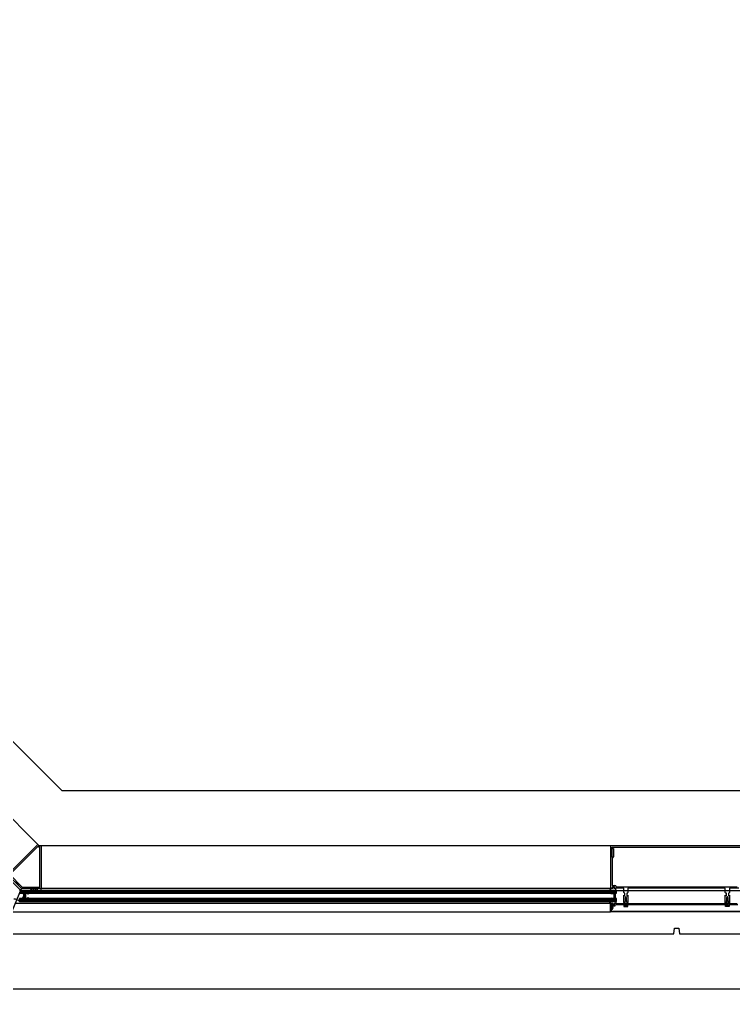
# Model space of a CAD drawing. Header units: inches. Extents: x -71 to 4528, y -885 to 4524.
# Drawn here: x 3720.2 to 3785.2, y 1073.8 to 1163.1 of the extents above; entities that cross this region are included whole.
import ezdxf

# ---------------------------------------------------------------- set-up
doc = ezdxf.new("R2010")
doc.units = ezdxf.units.IN
doc.header["$LTSCALE"] = 96
doc.header["$MEASUREMENT"] = 0
doc.layers.add('A-Glaz-Exst', color=53, linetype='Continuous')
doc.layers.add('A-Wall-Bldg', color=235, linetype='Continuous')
doc.layers.add('Viewport', color=14, linetype='Continuous', plot=False)

msp = doc.modelspace()

# ---------------------------------------------------------------- linework, layer by layer
at = {"layer": 'A-Glaz-Exst'}
for p, q in [((3722.03, 1087.989), (3689.103, 1120.916)), ((3720.424, 1084.113), (3686.363, 1118.176)), ((3719.161, 1085.378), (3721.901, 1088.118)), ((3721.901, 1087.941), (3719.337, 1085.378)), ((3721.901, 1088.118), (3722.03, 1087.989)), ((3721.978, 1087.864), (3721.901, 1087.941)), ((3722.087, 1087.864), (3721.978, 1087.864)), ((3773.993, 1087.989), (3722.03, 1087.989)), ((3722.03, 1087.989), (3722.212, 1087.989)), ((3722.087, 1084.238), (3722.087, 1087.864)), ((3722.212, 1087.989), (3722.212, 1084.113)), ((3785.993, 1087.989), (3773.993, 1087.989)), ((3773.993, 1087.989), (3773.993, 1086.989)), ((3774.118, 1087.052), (3774.118, 1087.864)), ((3774.118, 1087.864), (3785.868, 1087.864)), ((3774.118, 1086.997), (3774.118, 1087.686)), ((3774.18, 1087.747), (3774.243, 1087.747)), ((3774.243, 1087.747), (3774.243, 1086.997)), ((3773.993, 1086.997), (3774.118, 1086.997)), ((3773.993, 1086.997), (3773.993, 1084.127)), ((3773.993, 1086.989), (3774.056, 1086.989)), ((3774.118, 1086.826), (3774.118, 1084.393)), ((3719.337, 1085.378), (3720.476, 1084.238)), ((3718.716, 1079.989), (3720.424, 1084.113)), ((3720.424, 1084.113), (3719.826, 1084.713)), ((3721.272, 1084.113), (3720.424, 1084.113)), ((3720.476, 1084.238), (3722.087, 1084.238)), ((3773.991, 1084.113), (3721.118, 1084.113)), ((3721.272, 1084.052), (3721.272, 1084.113)), ((3721.372, 1084.052), (3721.272, 1084.052)), ((3721.272, 1084.02), (3721.272, 1084.021)), ((3721.303, 1084.051), (3721.372, 1084.051)), ((3721.372, 1083.988), (3721.303, 1083.988)), ((3721.372, 1084.051), (3721.372, 1084.113)), ((3721.372, 1084.113), (3721.465, 1084.113)), ((3722.212, 1084.113), (3721.372, 1084.113)), ((3721.372, 1084.113), (3721.372, 1084.052)), ((3721.372, 1083.935), (3721.372, 1083.988)), ((3721.465, 1084.113), (3721.465, 1084.051)), ((3721.465, 1084.051), (3721.558, 1084.051)), ((3721.558, 1083.988), (3721.465, 1083.988)), ((3721.465, 1083.988), (3721.465, 1083.935)), ((3721.558, 1084.051), (3721.558, 1084.113)), ((3721.558, 1084.113), (3721.651, 1084.113)), ((3721.558, 1083.935), (3721.558, 1083.988)), ((3721.651, 1084.113), (3721.651, 1084.051)), ((3721.651, 1084.051), (3721.744, 1084.051)), ((3721.744, 1083.988), (3721.651, 1083.988)), ((3721.651, 1083.988), (3721.651, 1083.935)), ((3721.744, 1084.051), (3721.744, 1084.113)), ((3721.744, 1084.113), (3721.837, 1084.113)), ((3721.744, 1083.935), (3721.744, 1083.988)), ((3721.837, 1084.113), (3721.837, 1083.935)), ((3773.994, 1084.119), (3773.899, 1083.939)), ((3774.161, 1084.127), (3773.993, 1084.127)), ((3774.158, 1084.119), (3773.994, 1084.119)), ((3774.118, 1084.393), (3774.368, 1084.393)), ((3774.25, 1084.244), (3774.159, 1084.196)), ((3774.159, 1084.196), (3774.163, 1084.181)), ((3774.323, 1084.268), (3774.163, 1084.268)), ((3774.163, 1084.181), (3774.219, 1084.196)), ((3774.219, 1084.196), (3774.219, 1084.181)), ((3774.342, 1084.196), (3774.25, 1084.244)), ((3774.282, 1084.181), (3774.282, 1084.196)), ((3774.282, 1084.196), (3774.338, 1084.181)), ((3775.191, 1084.127), (3774.325, 1084.127)), ((3774.338, 1084.181), (3774.342, 1084.196)), ((3774.469, 1084.119), (3774.344, 1084.119)), ((3774.469, 1083.939), (3774.469, 1084.119)), ((3774.493, 1084.268), (3774.493, 1084.252)), ((3774.493, 1084.252), (3785.493, 1084.252)), ((3775.191, 1083.751), (3775.191, 1084.127)), ((3784.42, 1084.127), (3775.565, 1084.127)), ((3775.565, 1084.127), (3775.565, 1083.751)), ((3784.42, 1083.751), (3784.42, 1084.127)), ((3785.661, 1084.127), (3784.794, 1084.127)), ((3784.794, 1084.127), (3784.794, 1083.751)), ((3720.256, 1083.641), (3720.24, 1083.623)), ((3720.242, 1083.215), (3720.258, 1083.204)), ((3774.536, 1083.935), (3720.243, 1083.935)), ((3720.243, 1083.685), (3774.536, 1083.685)), ((3774.536, 1083.185), (3720.243, 1083.185)), ((3720.243, 1082.935), (3720.243, 1083.185)), ((3720.274, 1083.656), (3720.256, 1083.641)), ((3720.258, 1083.204), (3720.275, 1083.195)), ((3720.292, 1083.671), (3720.274, 1083.656)), ((3720.275, 1083.195), (3720.293, 1083.189)), ((3720.31, 1083.684), (3720.292, 1083.671)), ((3720.293, 1083.189), (3720.312, 1083.185)), ((3720.305, 1083.87), (3774.477, 1083.87)), ((3720.305, 1083.809), (3774.477, 1083.809)), ((3720.305, 1083.747), (3774.477, 1083.746)), ((3720.305, 1083.12), (3774.477, 1083.12)), ((3720.33, 1083.694), (3720.31, 1083.684)), ((3720.312, 1083.185), (3720.332, 1083.183)), ((3720.35, 1083.703), (3720.33, 1083.694)), ((3720.332, 1083.183), (3720.352, 1083.182)), ((3720.37, 1083.71), (3720.35, 1083.703)), ((3720.352, 1083.182), (3720.373, 1083.184)), ((3720.39, 1083.715), (3720.37, 1083.71)), ((3720.373, 1083.184), (3720.392, 1083.188)), ((3720.411, 1083.718), (3720.39, 1083.715)), ((3720.392, 1083.188), (3720.413, 1083.193)), ((3720.431, 1083.719), (3720.411, 1083.718)), ((3720.413, 1083.193), (3720.433, 1083.201)), ((3720.451, 1083.718), (3720.431, 1083.719)), ((3720.433, 1083.201), (3720.453, 1083.211)), ((3720.47, 1083.714), (3720.451, 1083.718)), ((3720.453, 1083.211), (3720.471, 1083.224)), ((3720.489, 1083.709), (3720.47, 1083.714)), ((3720.471, 1083.224), (3720.49, 1083.236)), ((3720.506, 1083.701), (3720.489, 1083.709)), ((3720.49, 1083.236), (3720.508, 1083.252)), ((3720.523, 1083.691), (3720.506, 1083.701)), ((3720.508, 1083.252), (3720.525, 1083.269)), ((3720.539, 1083.68), (3720.523, 1083.691)), ((3720.525, 1083.269), (3720.541, 1083.287)), ((3720.553, 1083.667), (3720.539, 1083.68)), ((3720.541, 1083.287), (3720.555, 1083.307)), ((3720.553, 1083.685), (3720.553, 1083.935)), ((3720.567, 1083.652), (3720.553, 1083.667)), ((3720.555, 1083.307), (3720.568, 1083.327)), ((3720.579, 1083.636), (3720.567, 1083.652)), ((3720.568, 1083.327), (3720.58, 1083.349)), ((3720.589, 1083.618), (3720.579, 1083.636)), ((3720.58, 1083.349), (3720.589, 1083.371)), ((3720.598, 1083.599), (3720.589, 1083.618)), ((3720.589, 1083.371), (3720.598, 1083.394)), ((3720.605, 1083.578), (3720.598, 1083.599)), ((3720.598, 1083.394), (3720.605, 1083.417)), ((3720.61, 1083.557), (3720.605, 1083.578)), ((3720.605, 1083.417), (3720.611, 1083.441)), ((3720.614, 1083.534), (3720.61, 1083.557)), ((3720.611, 1083.441), (3720.614, 1083.465)), ((3720.616, 1083.512), (3720.614, 1083.534)), ((3720.614, 1083.465), (3720.616, 1083.488)), ((3720.616, 1083.488), (3720.616, 1083.512)), ((3720.652, 1083.186), (3720.652, 1083.685)), ((3720.652, 1083.685), (3721.013, 1083.685)), ((3721.013, 1083.186), (3720.652, 1083.186)), ((3720.725, 1083.623), (3720.725, 1083.247)), ((3720.966, 1083.657), (3720.76, 1083.657)), ((3720.76, 1083.212), (3720.966, 1083.212)), ((3720.788, 1083.598), (3720.788, 1083.272)), ((3721.001, 1083.597), (3721.001, 1083.623)), ((3721.013, 1083.597), (3721.001, 1083.597)), ((3721.001, 1083.247), (3721.001, 1083.273)), ((3721.001, 1083.273), (3721.013, 1083.273)), ((3721.013, 1083.685), (3721.013, 1083.623)), ((3721.013, 1083.623), (3721.013, 1083.597)), ((3721.013, 1083.273), (3721.013, 1083.247)), ((3721.013, 1083.247), (3721.013, 1083.186)), ((3721.465, 1083.935), (3721.372, 1083.935)), ((3721.651, 1083.935), (3721.558, 1083.935)), ((3721.837, 1083.935), (3721.744, 1083.935)), ((3773.899, 1083.939), (3774.469, 1083.939)), ((3774.431, 1083.685), (3774.07, 1083.685)), ((3774.07, 1083.685), (3774.07, 1083.622)), ((3774.07, 1083.622), (3774.07, 1083.596)), ((3774.07, 1083.596), (3774.082, 1083.596)), ((3774.082, 1083.272), (3774.07, 1083.272)), ((3774.07, 1083.272), (3774.07, 1083.247)), ((3774.07, 1083.247), (3774.07, 1083.185)), ((3774.07, 1083.185), (3774.431, 1083.185)), ((3774.082, 1083.596), (3774.082, 1083.622)), ((3774.082, 1083.247), (3774.082, 1083.272)), ((3774.117, 1083.657), (3774.323, 1083.657)), ((3774.323, 1083.212), (3774.117, 1083.212)), ((3774.295, 1083.598), (3774.295, 1083.271)), ((3774.358, 1083.622), (3774.358, 1083.247)), ((3774.431, 1083.185), (3774.431, 1083.685)), ((3774.536, 1083.685), (3774.536, 1083.935)), ((3774.536, 1082.935), (3774.536, 1083.185)), ((3775.191, 1082.842), (3775.191, 1083.502)), ((3775.191, 1083.502), (3775.284, 1083.448)), ((3775.284, 1083.689), (3775.252, 1083.689)), ((3775.284, 1083.448), (3775.284, 1083.689)), ((3775.365, 1083.081), (3775.303, 1082.984)), ((3775.377, 1083.377), (3775.308, 1083.256)), ((3775.308, 1083.256), (3775.308, 1082.936)), ((3775.448, 1083.256), (3775.377, 1083.377)), ((3775.453, 1082.984), (3775.39, 1083.081)), ((3775.448, 1082.936), (3775.448, 1083.256)), ((3775.502, 1083.689), (3775.472, 1083.689)), ((3775.472, 1083.689), (3775.472, 1083.448)), ((3775.472, 1083.448), (3775.565, 1083.502)), ((3775.565, 1083.502), (3775.565, 1082.842)), ((3784.42, 1082.842), (3784.42, 1083.502)), ((3784.42, 1083.502), (3784.514, 1083.448)), ((3784.514, 1083.689), (3784.483, 1083.689)), ((3784.514, 1083.448), (3784.514, 1083.689)), ((3784.533, 1082.984), (3784.595, 1083.081)), ((3784.608, 1083.377), (3784.538, 1083.256)), ((3784.538, 1083.256), (3784.538, 1082.936)), ((3784.678, 1083.256), (3784.608, 1083.377)), ((3784.621, 1083.081), (3784.683, 1082.984)), ((3784.678, 1082.936), (3784.678, 1083.256)), ((3784.733, 1083.689), (3784.702, 1083.689)), ((3784.702, 1083.689), (3784.702, 1083.448)), ((3784.702, 1083.448), (3784.794, 1083.502)), ((3784.794, 1083.502), (3784.794, 1082.842)), ((3774.182, 1082.747), (3719.859, 1082.747)), ((3720.243, 1082.935), (3774.536, 1082.935)), ((3720.305, 1083.059), (3774.477, 1083.059)), ((3720.305, 1082.997), (3774.477, 1082.996)), ((3773.994, 1082.752), (3773.899, 1082.939)), ((3773.899, 1082.939), (3774.469, 1082.939)), ((3773.993, 1082.739), (3774.024, 1082.739)), ((3773.993, 1081.989), (3773.993, 1082.739)), ((3774.158, 1082.752), (3773.994, 1082.752)), ((3774.024, 1082.739), (3774.092, 1082.484)), ((3774.036, 1082.706), (3774.069, 1082.739)), ((3774.095, 1082.484), (3774.036, 1082.706)), ((3774.092, 1082.484), (3774.042, 1082.471)), ((3774.042, 1082.471), (3774.042, 1082.257)), ((3774.042, 1082.257), (3774.143, 1082.257)), ((3774.143, 1082.207), (3774.042, 1082.207)), ((3774.042, 1082.207), (3774.042, 1082.052)), ((3774.046, 1082.471), (3774.095, 1082.484)), ((3774.126, 1082.307), (3774.046, 1082.471)), ((3774.069, 1082.739), (3774.084, 1082.739)), ((3774.084, 1082.739), (3774.116, 1082.708)), ((3774.116, 1082.708), (3774.147, 1082.739)), ((3774.207, 1082.307), (3774.126, 1082.307)), ((3774.147, 1082.739), (3774.159, 1082.739)), ((3774.159, 1082.675), (3774.163, 1082.69)), ((3774.25, 1082.627), (3774.159, 1082.675)), ((3774.161, 1082.6), (3774.321, 1082.6)), ((3774.163, 1082.69), (3774.219, 1082.675)), ((3774.173, 1082.429), (3774.207, 1082.307)), ((3774.219, 1082.675), (3774.219, 1082.69)), ((3774.364, 1082.507), (3774.233, 1082.507)), ((3774.342, 1082.675), (3774.25, 1082.627)), ((3774.282, 1082.69), (3774.282, 1082.675)), ((3774.282, 1082.675), (3774.338, 1082.69)), ((3774.323, 1082.739), (3774.334, 1082.739)), ((3774.334, 1082.739), (3774.366, 1082.708)), ((3774.338, 1082.69), (3774.342, 1082.675)), ((3774.469, 1082.752), (3774.344, 1082.752)), ((3774.366, 1082.708), (3774.397, 1082.739)), ((3774.397, 1082.739), (3774.413, 1082.739)), ((3774.413, 1082.739), (3774.444, 1082.708)), ((3775.209, 1082.614), (3774.424, 1082.614)), ((3774.444, 1082.708), (3774.474, 1082.739)), ((3774.469, 1082.939), (3774.469, 1082.752)), ((3774.474, 1082.739), (3775.209, 1082.739)), ((3775.172, 1082.616), (3775.172, 1082.58)), ((3775.583, 1082.616), (3775.172, 1082.616)), ((3775.172, 1082.58), (3775.583, 1082.58)), ((3775.185, 1082.853), (3775.185, 1082.744)), ((3775.185, 1082.744), (3775.337, 1082.744)), ((3775.214, 1082.842), (3775.191, 1082.842)), ((3775.206, 1082.58), (3775.206, 1082.472)), ((3775.206, 1082.472), (3775.549, 1082.472)), ((3775.241, 1082.646), (3775.209, 1082.614)), ((3775.225, 1082.835), (3775.218, 1082.835)), ((3775.272, 1082.614), (3775.241, 1082.646)), ((3775.272, 1082.739), (3784.709, 1082.739)), ((3784.709, 1082.614), (3775.272, 1082.614)), ((3775.292, 1082.472), (3775.292, 1082.58)), ((3775.303, 1082.984), (3775.303, 1082.97)), ((3775.318, 1082.954), (3775.318, 1082.928)), ((3775.417, 1082.744), (3775.57, 1082.744)), ((3775.438, 1082.928), (3775.438, 1082.954)), ((3775.453, 1082.97), (3775.453, 1082.984)), ((3775.463, 1082.472), (3775.463, 1082.58)), ((3775.538, 1082.835), (3775.531, 1082.835)), ((3775.565, 1082.842), (3775.541, 1082.842)), ((3775.549, 1082.472), (3775.549, 1082.58)), ((3775.57, 1082.744), (3775.57, 1082.853)), ((3775.583, 1082.58), (3775.583, 1082.616)), ((3784.403, 1082.58), (3784.403, 1082.616)), ((3784.403, 1082.616), (3784.813, 1082.616)), ((3784.813, 1082.58), (3784.403, 1082.58)), ((3784.416, 1082.744), (3784.416, 1082.853)), ((3784.568, 1082.744), (3784.416, 1082.744)), ((3784.445, 1082.842), (3784.42, 1082.842)), ((3784.436, 1082.472), (3784.436, 1082.58)), ((3784.78, 1082.472), (3784.436, 1082.472)), ((3784.448, 1082.835), (3784.455, 1082.835)), ((3784.522, 1082.472), (3784.522, 1082.58)), ((3784.533, 1082.97), (3784.533, 1082.984)), ((3784.547, 1082.928), (3784.547, 1082.954)), ((3784.8, 1082.744), (3784.648, 1082.744)), ((3784.667, 1082.954), (3784.667, 1082.928)), ((3784.683, 1082.984), (3784.683, 1082.97)), ((3784.694, 1082.472), (3784.694, 1082.58)), ((3784.741, 1082.646), (3784.709, 1082.614)), ((3784.772, 1082.614), (3784.741, 1082.646)), ((3784.761, 1082.835), (3784.767, 1082.835)), ((3784.794, 1082.842), (3784.771, 1082.842)), ((3784.772, 1082.739), (3785.506, 1082.739)), ((3785.558, 1082.614), (3784.772, 1082.614)), ((3784.78, 1082.58), (3784.78, 1082.472)), ((3784.8, 1082.853), (3784.8, 1082.744)), ((3784.813, 1082.616), (3784.813, 1082.58)), ((3719.544, 1081.989), (3773.993, 1081.989)), ((3785.993, 1081.989), (3773.993, 1081.989)), ((3774.042, 1082.052), (3785.943, 1082.052)), ((3779.743, 1079.989), (3779.805, 1080.489)), ((3779.805, 1080.489), (3780.18, 1080.489)), ((3780.18, 1080.489), (3780.243, 1079.989)), ((3718.716, 1079.989), (3779.743, 1079.989)), ((3780.243, 1079.989), (3839.743, 1079.989))]:
    msp.add_line(p, q, dxfattribs=at)
for centre, radius, start, end in [((3774.18, 1087.685), 0.062, 89.54886, 179.54886), ((3774.056, 1087.051), 0.062, 270.45115, 0.45114), ((3773.322, 1087.54), 1.069, 318.13387, 329.50054), ((3721.303, 1084.02), 0.0308, 89.09062, 179.09062), ((3721.303, 1084.02), 0.0313, 180.00001, 270.00001), ((3722.279, 1084.024), 0.111, 126.1, 233.9), ((3774.243, 1084.22), 0.0934, 149.62847, 222.49513), ((3774.158, 1084.181), 0.0615, 270.00001, 0), ((3774.161, 1084.145), 0.0181, 269.44546, 41.94545), ((3774.344, 1084.181), 0.062, 180.45115, 270.45115), ((3774.325, 1084.145), 0.0181, 138.05456, 270.55456), ((3774.242, 1084.22), 0.0934, 317.50489, 30.37154), ((3774.368, 1084.268), 0.125, 0, 90), ((3719.653, 1082.251), 0.903, 49.21002, 85.79336), ((3720.76, 1083.623), 0.0347, 89.19308, 179.19308), ((3720.76, 1083.247), 0.0352, 180.00001, 270.00001), ((3720.728, 1083.598), 0.0595, 359.88474, 71.93473), ((3720.727, 1083.272), 0.0601, 288.5293, 0.57929), ((3720.967, 1083.623), 0.0347, 0.80693, 90.80693), ((3720.966, 1083.247), 0.0352, 270.00001, 0), ((3774.117, 1083.622), 0.0352, 90.00001, 180.00001), ((3774.117, 1083.247), 0.0352, 180.00001, 270.00001), ((3774.355, 1083.598), 0.0595, 108.06528, 180.11528), ((3774.355, 1083.271), 0.0595, 179.88473, 251.93473), ((3774.323, 1083.622), 0.0352, 0, 90), ((3774.323, 1083.247), 0.0352, 270.00001, 0), ((3775.252, 1083.751), 0.0615, 180.00001, 270.00001), ((3775.377, 1083.073), 0.0151, 32.98334, 147.01667), ((3775.503, 1083.751), 0.062, 269.54887, 359.54887), ((3784.482, 1083.751), 0.062, 180.45115, 270.45115), ((3784.608, 1083.073), 0.0151, 32.98334, 147.01667), ((3784.733, 1083.751), 0.0615, 270.00001, 0), ((3774.143, 1082.232), 0.0249, 358.87672, 88.87671), ((3774.143, 1082.231), 0.0244, 270.00001, 0), ((3774.241, 1082.646), 0.0926, 137.45116, 210.31783), ((3774.158, 1082.69), 0.0615, 0, 90), ((3774.159, 1082.721), 0.0181, 318.05456, 90.55455), ((3774.233, 1082.445), 0.0619, 90.17449, 195.17449), ((3774.344, 1082.69), 0.062, 89.54886, 179.54886), ((3774.323, 1082.721), 0.0181, 89.44546, 221.94546), ((3774.241, 1082.646), 0.0926, 329.68218, 42.54884), ((3774.242, 1082.646), 0.185, 311.16782, 350.01782), ((3775.218, 1082.874), 0.0391, 213.39441, 270.81107), ((3775.241, 1082.739), 0.0312, 0.00001, 180.00001), ((3775.214, 1082.936), 0.0938, 270.00001, 0), ((3775.225, 1082.928), 0.0928, 270.00001, 0), ((3775.318, 1082.969), 0.0151, 178.1524, 268.1524), ((3775.377, 1082.744), 0.04, 0.00001, 180.00001), ((3775.438, 1082.969), 0.0151, 271.84762, 1.84761), ((3775.531, 1082.928), 0.0928, 180.00001, 270.00001), ((3775.541, 1082.935), 0.0933, 179.70003, 269.70003), ((3775.538, 1082.873), 0.0382, 269.90214, 327.3188), ((3784.448, 1082.873), 0.0382, 212.68122, 270.09788), ((3784.444, 1082.935), 0.0933, 270.29999, 0.29998), ((3784.455, 1082.928), 0.0928, 270.00001, 0), ((3784.548, 1082.969), 0.0151, 178.1524, 268.1524), ((3784.608, 1082.744), 0.04, 0.00001, 180.00001), ((3784.667, 1082.97), 0.0156, 270.00001, 0), ((3784.761, 1082.928), 0.0933, 180.29998, 270.29998), ((3784.771, 1082.935), 0.0933, 179.70003, 269.70003), ((3784.741, 1082.739), 0.0312, 0.00001, 180.00001), ((3784.768, 1082.874), 0.0391, 269.18895, 326.60561)]:
    msp.add_arc(centre, radius, start, end, dxfattribs=at)
at = {"layer": 'A-Wall-Bldg'}
msp.add_line((3716.553, 1074.989), (3998.993, 1074.99), dxfattribs=at)
msp.add_lwpolyline([(4005.374, 1091.983), (3997.988, 1091.977), (3997.988, 1092.977), (3724.097, 1092.977), (3691.365, 1125.709), (3690.658, 1125.002), (3678.172, 1137.496), (3680.667, 1139.992), (3659.993, 1160.667), (3639.3, 1139.992), (3662.061, 1117.249), (3634.492, 1076.319), (3595.802, 1025.192)], dxfattribs=at)
at = {"layer": 'Viewport'}
msp.add_lwpolyline([(3602.7, 1019.333), (3641.915, 1071.171), (3678.498, 1125.787), (3720.349, 1083.936), (3998.999, 1083.936), (3998.999, 1091.983), (4040.999, 1091.983), (4040.999, 1083.936), (4319.625, 1083.936), (4362.985, 1127.295), (4357.298, 1132.981), (4386.998, 1162.679), (4392.683, 1156.993), (4436.053, 1200.363), (4436.053, 1479.01), (4428.01, 1479.01), (4428.01, 1520.996), (4436.053, 1520.996), (4436.053, 1838.996)], dxfattribs=at)

doc.saveas('drawing.dxf')
